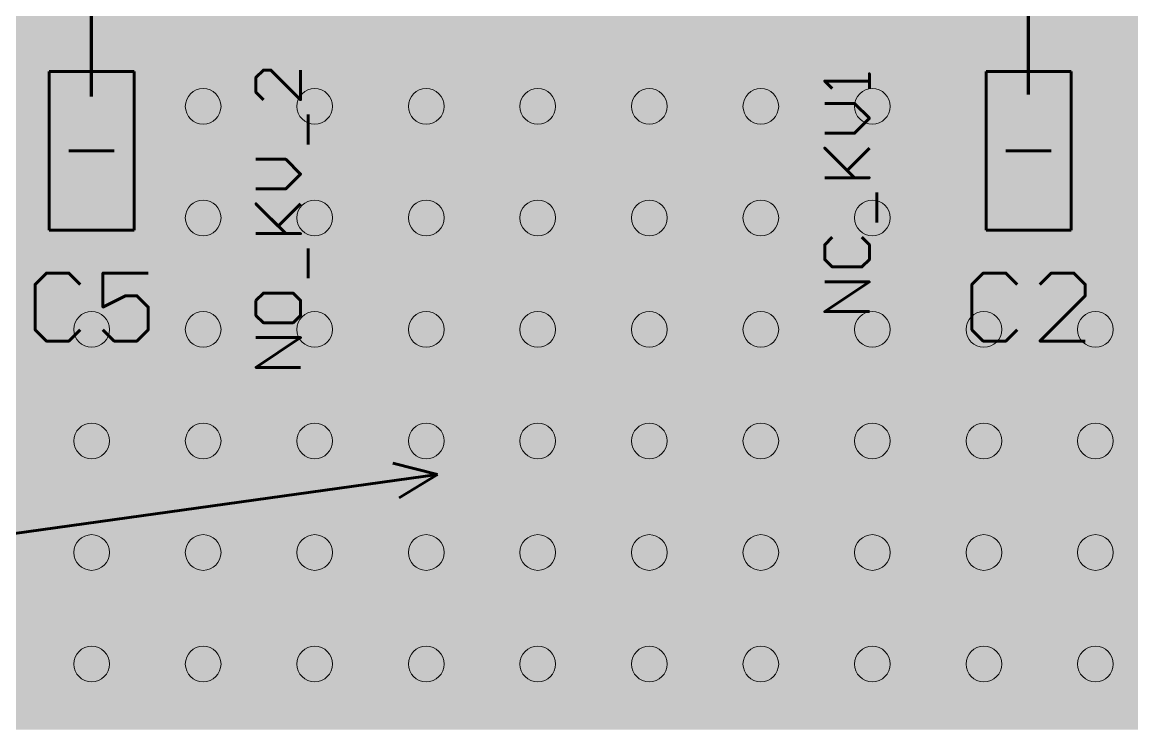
# Model space of a CAD drawing. Header units: millimetres. Extents: x 0 to 210, y 0 to 297.
# Drawn here: x 105.03 to 129.91, y 209.25 to 225.11 of the extents above; entities that cross this region are included whole.
import ezdxf

# ---------------------------------------------------------------- set-up
doc = ezdxf.new("R2010")
doc.units = ezdxf.units.MM
for name, pattern in [('K5LT32768', [0]), ('K5LT32804', [0]), ('K5LT32806', [0]), ('K5LT32807', [0])]:
    doc.linetypes.add(name, pattern=pattern)

# ---------------------------------------------------------------- blocks, each defined once
blk = doc.blocks.new('U45')
at = {"color": 7, "linetype": 'K5LT32768', "lineweight": 18}
blk.add_circle((109.09, 223.223), 0.4, dxfattribs=at)
blk = doc.blocks.new('U46')
at = {"color": 7, "linetype": 'K5LT32768', "lineweight": 18}
blk.add_circle((124.09, 223.223), 0.4, dxfattribs=at)
blk = doc.blocks.new('U47')
at = {"color": 7, "linetype": 'K5LT32768', "lineweight": 18}
blk.add_circle((114.09, 223.223), 0.4, dxfattribs=at)
blk = doc.blocks.new('U48')
at = {"color": 7, "linetype": 'K5LT32768', "lineweight": 18}
blk.add_circle((111.59, 223.223), 0.4, dxfattribs=at)
blk = doc.blocks.new('U49')
at = {"color": 7, "linetype": 'K5LT32768', "lineweight": 18}
blk.add_circle((121.59, 223.223), 0.4, dxfattribs=at)
blk = doc.blocks.new('U50')
at = {"color": 7, "linetype": 'K5LT32768', "lineweight": 18}
blk.add_circle((119.09, 223.223), 0.4, dxfattribs=at)
blk = doc.blocks.new('U51')
at = {"color": 7, "linetype": 'K5LT32768', "lineweight": 18}
blk.add_circle((116.59, 223.223), 0.4, dxfattribs=at)
blk = doc.blocks.new('U201')
at = {"color": 7, "linetype": 'K5LT32768', "lineweight": 18}
blk.add_circle((119.09, 220.723), 0.4, dxfattribs=at)
blk = doc.blocks.new('U202')
at = {"color": 7, "linetype": 'K5LT32768', "lineweight": 18}
blk.add_circle((121.59, 220.723), 0.4, dxfattribs=at)
blk = doc.blocks.new('U203')
at = {"color": 7, "linetype": 'K5LT32768', "lineweight": 18}
blk.add_circle((124.09, 220.723), 0.4, dxfattribs=at)
blk = doc.blocks.new('U204')
at = {"color": 7, "linetype": 'K5LT32768', "lineweight": 18}
blk.add_circle((109.09, 220.723), 0.4, dxfattribs=at)
blk = doc.blocks.new('U205')
at = {"color": 7, "linetype": 'K5LT32768', "lineweight": 18}
blk.add_circle((111.59, 220.723), 0.4, dxfattribs=at)
blk = doc.blocks.new('U206')
at = {"color": 7, "linetype": 'K5LT32768', "lineweight": 18}
blk.add_circle((114.09, 220.723), 0.4, dxfattribs=at)
blk = doc.blocks.new('U207')
at = {"color": 7, "linetype": 'K5LT32768', "lineweight": 18}
blk.add_circle((116.59, 220.723), 0.4, dxfattribs=at)
blk = doc.blocks.new('U225')
at = {"color": 7, "linetype": 'K5LT32768', "lineweight": 18}
blk.add_circle((129.09, 218.223), 0.4, dxfattribs=at)
blk = doc.blocks.new('U229')
at = {"color": 7, "linetype": 'K5LT32768', "lineweight": 18}
blk.add_circle((119.09, 218.223), 0.4, dxfattribs=at)
blk = doc.blocks.new('U230')
at = {"color": 7, "linetype": 'K5LT32768', "lineweight": 18}
blk.add_circle((121.59, 218.223), 0.4, dxfattribs=at)
blk = doc.blocks.new('U231')
at = {"color": 7, "linetype": 'K5LT32768', "lineweight": 18}
blk.add_circle((124.09, 218.223), 0.4, dxfattribs=at)
blk = doc.blocks.new('U232')
at = {"color": 7, "linetype": 'K5LT32768', "lineweight": 18}
blk.add_circle((126.59, 218.223), 0.4, dxfattribs=at)
blk = doc.blocks.new('U233')
at = {"color": 7, "linetype": 'K5LT32768', "lineweight": 18}
blk.add_circle((109.09, 218.223), 0.4, dxfattribs=at)
blk = doc.blocks.new('U234')
at = {"color": 7, "linetype": 'K5LT32768', "lineweight": 18}
blk.add_circle((111.59, 218.223), 0.4, dxfattribs=at)
blk = doc.blocks.new('U235')
at = {"color": 7, "linetype": 'K5LT32768', "lineweight": 18}
blk.add_circle((114.09, 218.223), 0.4, dxfattribs=at)
blk = doc.blocks.new('U236')
at = {"color": 7, "linetype": 'K5LT32768', "lineweight": 18}
blk.add_circle((116.59, 218.223), 0.4, dxfattribs=at)
blk = doc.blocks.new('U240')
at = {"color": 7, "linetype": 'K5LT32768', "lineweight": 18}
blk.add_circle((106.59, 218.223), 0.4, dxfattribs=at)
blk = doc.blocks.new('U256')
at = {"color": 7, "linetype": 'K5LT32768', "lineweight": 18}
blk.add_circle((129.09, 215.723), 0.4, dxfattribs=at)
blk = doc.blocks.new('U260')
at = {"color": 7, "linetype": 'K5LT32768', "lineweight": 18}
blk.add_circle((119.09, 215.723), 0.4, dxfattribs=at)
blk = doc.blocks.new('U261')
at = {"color": 7, "linetype": 'K5LT32768', "lineweight": 18}
blk.add_circle((121.59, 215.723), 0.4, dxfattribs=at)
blk = doc.blocks.new('U262')
at = {"color": 7, "linetype": 'K5LT32768', "lineweight": 18}
blk.add_circle((124.09, 215.723), 0.4, dxfattribs=at)
blk = doc.blocks.new('U263')
at = {"color": 7, "linetype": 'K5LT32768', "lineweight": 18}
blk.add_circle((126.59, 215.723), 0.4, dxfattribs=at)
blk = doc.blocks.new('U264')
at = {"color": 7, "linetype": 'K5LT32768', "lineweight": 18}
blk.add_circle((109.09, 215.723), 0.4, dxfattribs=at)
blk = doc.blocks.new('U265')
at = {"color": 7, "linetype": 'K5LT32768', "lineweight": 18}
blk.add_circle((111.59, 215.723), 0.4, dxfattribs=at)
blk = doc.blocks.new('U266')
at = {"color": 7, "linetype": 'K5LT32768', "lineweight": 18}
blk.add_circle((114.09, 215.723), 0.4, dxfattribs=at)
blk = doc.blocks.new('U267')
at = {"color": 7, "linetype": 'K5LT32768', "lineweight": 18}
blk.add_circle((116.59, 215.723), 0.4, dxfattribs=at)
blk = doc.blocks.new('U271')
at = {"color": 7, "linetype": 'K5LT32768', "lineweight": 18}
blk.add_circle((106.59, 215.723), 0.4, dxfattribs=at)
blk = doc.blocks.new('U287')
at = {"color": 7, "linetype": 'K5LT32768', "lineweight": 18}
blk.add_circle((129.09, 213.223), 0.4, dxfattribs=at)
blk = doc.blocks.new('U291')
at = {"color": 7, "linetype": 'K5LT32768', "lineweight": 18}
blk.add_circle((119.09, 213.223), 0.4, dxfattribs=at)
blk = doc.blocks.new('U292')
at = {"color": 7, "linetype": 'K5LT32768', "lineweight": 18}
blk.add_circle((121.59, 213.223), 0.4, dxfattribs=at)
blk = doc.blocks.new('U293')
at = {"color": 7, "linetype": 'K5LT32768', "lineweight": 18}
blk.add_circle((124.09, 213.223), 0.4, dxfattribs=at)
blk = doc.blocks.new('U294')
at = {"color": 7, "linetype": 'K5LT32768', "lineweight": 18}
blk.add_circle((126.59, 213.223), 0.4, dxfattribs=at)
blk = doc.blocks.new('U295')
at = {"color": 7, "linetype": 'K5LT32768', "lineweight": 18}
blk.add_circle((109.09, 213.223), 0.4, dxfattribs=at)
blk = doc.blocks.new('U296')
at = {"color": 7, "linetype": 'K5LT32768', "lineweight": 18}
blk.add_circle((111.59, 213.223), 0.4, dxfattribs=at)
blk = doc.blocks.new('U297')
at = {"color": 7, "linetype": 'K5LT32768', "lineweight": 18}
blk.add_circle((114.09, 213.223), 0.4, dxfattribs=at)
blk = doc.blocks.new('U298')
at = {"color": 7, "linetype": 'K5LT32768', "lineweight": 18}
blk.add_circle((116.59, 213.223), 0.4, dxfattribs=at)
blk = doc.blocks.new('U302')
at = {"color": 7, "linetype": 'K5LT32768', "lineweight": 18}
blk.add_circle((106.59, 213.223), 0.4, dxfattribs=at)
blk = doc.blocks.new('U457')
at = {"color": 7, "linetype": 'K5LT32768', "lineweight": 18}
blk.add_circle((106.59, 210.723), 0.4, dxfattribs=at)
blk = doc.blocks.new('U461')
at = {"color": 7, "linetype": 'K5LT32768', "lineweight": 18}
blk.add_circle((116.59, 210.723), 0.4, dxfattribs=at)
blk = doc.blocks.new('U462')
at = {"color": 7, "linetype": 'K5LT32768', "lineweight": 18}
blk.add_circle((114.09, 210.723), 0.4, dxfattribs=at)
blk = doc.blocks.new('U463')
at = {"color": 7, "linetype": 'K5LT32768', "lineweight": 18}
blk.add_circle((111.59, 210.723), 0.4, dxfattribs=at)
blk = doc.blocks.new('U464')
at = {"color": 7, "linetype": 'K5LT32768', "lineweight": 18}
blk.add_circle((109.09, 210.723), 0.4, dxfattribs=at)
blk = doc.blocks.new('U465')
at = {"color": 7, "linetype": 'K5LT32768', "lineweight": 18}
blk.add_circle((126.59, 210.723), 0.4, dxfattribs=at)
blk = doc.blocks.new('U466')
at = {"color": 7, "linetype": 'K5LT32768', "lineweight": 18}
blk.add_circle((124.09, 210.723), 0.4, dxfattribs=at)
blk = doc.blocks.new('U467')
at = {"color": 7, "linetype": 'K5LT32768', "lineweight": 18}
blk.add_circle((121.59, 210.723), 0.4, dxfattribs=at)
blk = doc.blocks.new('U468')
at = {"color": 7, "linetype": 'K5LT32768', "lineweight": 18}
blk.add_circle((119.09, 210.723), 0.4, dxfattribs=at)
blk = doc.blocks.new('U472')
at = {"color": 7, "linetype": 'K5LT32768', "lineweight": 18}
blk.add_circle((129.09, 210.723), 0.4, dxfattribs=at)
blk = doc.blocks.new('U595')
at = {"true_color": 0x00ffff}
blk.add_hatch(color=4, dxfattribs=at).paths.add_polyline_path([(107.352, 223.811), (107.352, 222.668), (105.828, 222.668), (105.828, 223.811)])
blk = doc.blocks.new('U596')
at = {"true_color": 0x00ffff}
blk.add_hatch(color=4, dxfattribs=at).paths.add_polyline_path([(107.352, 221.779), (107.352, 220.636), (105.828, 220.636), (105.828, 221.779)])
blk = doc.blocks.new('U597')
at = {"true_color": 0x00ffff}
blk.add_hatch(color=4, dxfattribs=at).paths.add_polyline_path([(128.352, 223.811), (128.352, 222.668), (126.828, 222.668), (126.828, 223.811)])
blk = doc.blocks.new('U598')
at = {"true_color": 0x00ffff}
blk.add_hatch(color=4, dxfattribs=at).paths.add_polyline_path([(128.352, 221.779), (128.352, 220.636), (126.828, 220.636), (126.828, 221.779)])
blk = doc.blocks.new('U644')
at = {"color": 4, "linetype": 'K5LT32804', "lineweight": 18, "true_color": 0x00ffff}
blk.add_circle((109.09, 223.223), 0.4, dxfattribs=at)
blk = doc.blocks.new('U645')
at = {"color": 4, "linetype": 'K5LT32804', "lineweight": 18, "true_color": 0x00ffff}
blk.add_circle((124.09, 223.223), 0.4, dxfattribs=at)
blk = doc.blocks.new('U646')
at = {"color": 4, "linetype": 'K5LT32804', "lineweight": 18, "true_color": 0x00ffff}
blk.add_circle((114.09, 223.223), 0.4, dxfattribs=at)
blk = doc.blocks.new('U647')
at = {"color": 4, "linetype": 'K5LT32804', "lineweight": 18, "true_color": 0x00ffff}
blk.add_circle((111.59, 223.223), 0.4, dxfattribs=at)
blk = doc.blocks.new('U648')
at = {"color": 4, "linetype": 'K5LT32804', "lineweight": 18, "true_color": 0x00ffff}
blk.add_circle((121.59, 223.223), 0.4, dxfattribs=at)
blk = doc.blocks.new('U649')
at = {"color": 4, "linetype": 'K5LT32804', "lineweight": 18, "true_color": 0x00ffff}
blk.add_circle((119.09, 223.223), 0.4, dxfattribs=at)
blk = doc.blocks.new('U650')
at = {"color": 4, "linetype": 'K5LT32804', "lineweight": 18, "true_color": 0x00ffff}
blk.add_circle((116.59, 223.223), 0.4, dxfattribs=at)
blk = doc.blocks.new('U800')
at = {"color": 4, "linetype": 'K5LT32804', "lineweight": 18, "true_color": 0x00ffff}
blk.add_circle((119.09, 220.723), 0.4, dxfattribs=at)
blk = doc.blocks.new('U801')
at = {"color": 4, "linetype": 'K5LT32804', "lineweight": 18, "true_color": 0x00ffff}
blk.add_circle((121.59, 220.723), 0.4, dxfattribs=at)
blk = doc.blocks.new('U802')
at = {"color": 4, "linetype": 'K5LT32804', "lineweight": 18, "true_color": 0x00ffff}
blk.add_circle((124.09, 220.723), 0.4, dxfattribs=at)
blk = doc.blocks.new('U803')
at = {"color": 4, "linetype": 'K5LT32804', "lineweight": 18, "true_color": 0x00ffff}
blk.add_circle((109.09, 220.723), 0.4, dxfattribs=at)
blk = doc.blocks.new('U804')
at = {"color": 4, "linetype": 'K5LT32804', "lineweight": 18, "true_color": 0x00ffff}
blk.add_circle((111.59, 220.723), 0.4, dxfattribs=at)
blk = doc.blocks.new('U805')
at = {"color": 4, "linetype": 'K5LT32804', "lineweight": 18, "true_color": 0x00ffff}
blk.add_circle((114.09, 220.723), 0.4, dxfattribs=at)
blk = doc.blocks.new('U806')
at = {"color": 4, "linetype": 'K5LT32804', "lineweight": 18, "true_color": 0x00ffff}
blk.add_circle((116.59, 220.723), 0.4, dxfattribs=at)
blk = doc.blocks.new('U824')
at = {"color": 4, "linetype": 'K5LT32804', "lineweight": 18, "true_color": 0x00ffff}
blk.add_circle((129.09, 218.223), 0.4, dxfattribs=at)
blk = doc.blocks.new('U828')
at = {"color": 4, "linetype": 'K5LT32804', "lineweight": 18, "true_color": 0x00ffff}
blk.add_circle((119.09, 218.223), 0.4, dxfattribs=at)
blk = doc.blocks.new('U829')
at = {"color": 4, "linetype": 'K5LT32804', "lineweight": 18, "true_color": 0x00ffff}
blk.add_circle((121.59, 218.223), 0.4, dxfattribs=at)
blk = doc.blocks.new('U830')
at = {"color": 4, "linetype": 'K5LT32804', "lineweight": 18, "true_color": 0x00ffff}
blk.add_circle((124.09, 218.223), 0.4, dxfattribs=at)
blk = doc.blocks.new('U831')
at = {"color": 4, "linetype": 'K5LT32804', "lineweight": 18, "true_color": 0x00ffff}
blk.add_circle((126.59, 218.223), 0.4, dxfattribs=at)
blk = doc.blocks.new('U832')
at = {"color": 4, "linetype": 'K5LT32804', "lineweight": 18, "true_color": 0x00ffff}
blk.add_circle((109.09, 218.223), 0.4, dxfattribs=at)
blk = doc.blocks.new('U833')
at = {"color": 4, "linetype": 'K5LT32804', "lineweight": 18, "true_color": 0x00ffff}
blk.add_circle((111.59, 218.223), 0.4, dxfattribs=at)
blk = doc.blocks.new('U834')
at = {"color": 4, "linetype": 'K5LT32804', "lineweight": 18, "true_color": 0x00ffff}
blk.add_circle((114.09, 218.223), 0.4, dxfattribs=at)
blk = doc.blocks.new('U835')
at = {"color": 4, "linetype": 'K5LT32804', "lineweight": 18, "true_color": 0x00ffff}
blk.add_circle((116.59, 218.223), 0.4, dxfattribs=at)
blk = doc.blocks.new('U839')
at = {"color": 4, "linetype": 'K5LT32804', "lineweight": 18, "true_color": 0x00ffff}
blk.add_circle((106.59, 218.223), 0.4, dxfattribs=at)
blk = doc.blocks.new('U855')
at = {"color": 4, "linetype": 'K5LT32804', "lineweight": 18, "true_color": 0x00ffff}
blk.add_circle((129.09, 215.723), 0.4, dxfattribs=at)
blk = doc.blocks.new('U859')
at = {"color": 4, "linetype": 'K5LT32804', "lineweight": 18, "true_color": 0x00ffff}
blk.add_circle((119.09, 215.723), 0.4, dxfattribs=at)
blk = doc.blocks.new('U860')
at = {"color": 4, "linetype": 'K5LT32804', "lineweight": 18, "true_color": 0x00ffff}
blk.add_circle((121.59, 215.723), 0.4, dxfattribs=at)
blk = doc.blocks.new('U861')
at = {"color": 4, "linetype": 'K5LT32804', "lineweight": 18, "true_color": 0x00ffff}
blk.add_circle((124.09, 215.723), 0.4, dxfattribs=at)
blk = doc.blocks.new('U862')
at = {"color": 4, "linetype": 'K5LT32804', "lineweight": 18, "true_color": 0x00ffff}
blk.add_circle((126.59, 215.723), 0.4, dxfattribs=at)
blk = doc.blocks.new('U863')
at = {"color": 4, "linetype": 'K5LT32804', "lineweight": 18, "true_color": 0x00ffff}
blk.add_circle((109.09, 215.723), 0.4, dxfattribs=at)
blk = doc.blocks.new('U864')
at = {"color": 4, "linetype": 'K5LT32804', "lineweight": 18, "true_color": 0x00ffff}
blk.add_circle((111.59, 215.723), 0.4, dxfattribs=at)
blk = doc.blocks.new('U865')
at = {"color": 4, "linetype": 'K5LT32804', "lineweight": 18, "true_color": 0x00ffff}
blk.add_circle((114.09, 215.723), 0.4, dxfattribs=at)
blk = doc.blocks.new('U866')
at = {"color": 4, "linetype": 'K5LT32804', "lineweight": 18, "true_color": 0x00ffff}
blk.add_circle((116.59, 215.723), 0.4, dxfattribs=at)
blk = doc.blocks.new('U870')
at = {"color": 4, "linetype": 'K5LT32804', "lineweight": 18, "true_color": 0x00ffff}
blk.add_circle((106.59, 215.723), 0.4, dxfattribs=at)
blk = doc.blocks.new('U886')
at = {"color": 4, "linetype": 'K5LT32804', "lineweight": 18, "true_color": 0x00ffff}
blk.add_circle((129.09, 213.223), 0.4, dxfattribs=at)
blk = doc.blocks.new('U890')
at = {"color": 4, "linetype": 'K5LT32804', "lineweight": 18, "true_color": 0x00ffff}
blk.add_circle((119.09, 213.223), 0.4, dxfattribs=at)
blk = doc.blocks.new('U891')
at = {"color": 4, "linetype": 'K5LT32804', "lineweight": 18, "true_color": 0x00ffff}
blk.add_circle((121.59, 213.223), 0.4, dxfattribs=at)
blk = doc.blocks.new('U892')
at = {"color": 4, "linetype": 'K5LT32804', "lineweight": 18, "true_color": 0x00ffff}
blk.add_circle((124.09, 213.223), 0.4, dxfattribs=at)
blk = doc.blocks.new('U893')
at = {"color": 4, "linetype": 'K5LT32804', "lineweight": 18, "true_color": 0x00ffff}
blk.add_circle((126.59, 213.223), 0.4, dxfattribs=at)
blk = doc.blocks.new('U894')
at = {"color": 4, "linetype": 'K5LT32804', "lineweight": 18, "true_color": 0x00ffff}
blk.add_circle((109.09, 213.223), 0.4, dxfattribs=at)
blk = doc.blocks.new('U895')
at = {"color": 4, "linetype": 'K5LT32804', "lineweight": 18, "true_color": 0x00ffff}
blk.add_circle((111.59, 213.223), 0.4, dxfattribs=at)
blk = doc.blocks.new('U896')
at = {"color": 4, "linetype": 'K5LT32804', "lineweight": 18, "true_color": 0x00ffff}
blk.add_circle((114.09, 213.223), 0.4, dxfattribs=at)
blk = doc.blocks.new('U897')
at = {"color": 4, "linetype": 'K5LT32804', "lineweight": 18, "true_color": 0x00ffff}
blk.add_circle((116.59, 213.223), 0.4, dxfattribs=at)
blk = doc.blocks.new('U901')
at = {"color": 4, "linetype": 'K5LT32804', "lineweight": 18, "true_color": 0x00ffff}
blk.add_circle((106.59, 213.223), 0.4, dxfattribs=at)
blk = doc.blocks.new('U1056')
at = {"color": 4, "linetype": 'K5LT32804', "lineweight": 18, "true_color": 0x00ffff}
blk.add_circle((106.59, 210.723), 0.4, dxfattribs=at)
blk = doc.blocks.new('U1060')
at = {"color": 4, "linetype": 'K5LT32804', "lineweight": 18, "true_color": 0x00ffff}
blk.add_circle((116.59, 210.723), 0.4, dxfattribs=at)
blk = doc.blocks.new('U1061')
at = {"color": 4, "linetype": 'K5LT32804', "lineweight": 18, "true_color": 0x00ffff}
blk.add_circle((114.09, 210.723), 0.4, dxfattribs=at)
blk = doc.blocks.new('U1062')
at = {"color": 4, "linetype": 'K5LT32804', "lineweight": 18, "true_color": 0x00ffff}
blk.add_circle((111.59, 210.723), 0.4, dxfattribs=at)
blk = doc.blocks.new('U1063')
at = {"color": 4, "linetype": 'K5LT32804', "lineweight": 18, "true_color": 0x00ffff}
blk.add_circle((109.09, 210.723), 0.4, dxfattribs=at)
blk = doc.blocks.new('U1064')
at = {"color": 4, "linetype": 'K5LT32804', "lineweight": 18, "true_color": 0x00ffff}
blk.add_circle((126.59, 210.723), 0.4, dxfattribs=at)
blk = doc.blocks.new('U1065')
at = {"color": 4, "linetype": 'K5LT32804', "lineweight": 18, "true_color": 0x00ffff}
blk.add_circle((124.09, 210.723), 0.4, dxfattribs=at)
blk = doc.blocks.new('U1066')
at = {"color": 4, "linetype": 'K5LT32804', "lineweight": 18, "true_color": 0x00ffff}
blk.add_circle((121.59, 210.723), 0.4, dxfattribs=at)
blk = doc.blocks.new('U1067')
at = {"color": 4, "linetype": 'K5LT32804', "lineweight": 18, "true_color": 0x00ffff}
blk.add_circle((119.09, 210.723), 0.4, dxfattribs=at)
blk = doc.blocks.new('U1071')
at = {"color": 4, "linetype": 'K5LT32804', "lineweight": 18, "true_color": 0x00ffff}
blk.add_circle((129.09, 210.723), 0.4, dxfattribs=at)
blk = doc.blocks.new('U1156')
at = {"true_color": 0x0000ff}
blk.add_hatch(color=5, dxfattribs=at).paths.add_polyline_path([(119.59, 222.223), (119.59, 215.223), (115.59, 215.223), (115.59, 222.223)])
blk = doc.blocks.new('U1193')
at = {"true_color": 0x0000ff}
blk.add_hatch(color=5, dxfattribs=at).paths.add_polyline_path([(107.387, 223.846), (107.387, 222.633), (105.793, 222.633), (105.793, 223.846)])
blk = doc.blocks.new('U1194')
at = {"true_color": 0x0000ff}
blk.add_hatch(color=5, dxfattribs=at).paths.add_polyline_path([(107.387, 221.814), (107.387, 220.601), (105.793, 220.601), (105.793, 221.814)])
blk = doc.blocks.new('U1195')
at = {"true_color": 0x0000ff}
blk.add_hatch(color=5, dxfattribs=at).paths.add_polyline_path([(128.387, 223.846), (128.387, 222.633), (126.793, 222.633), (126.793, 223.846)])
blk = doc.blocks.new('U1196')
at = {"true_color": 0x0000ff}
blk.add_hatch(color=5, dxfattribs=at).paths.add_polyline_path([(128.387, 221.814), (128.387, 220.601), (126.793, 220.601), (126.793, 221.814)])

msp = doc.modelspace()

# ---------------------------------------------------------------- hatches: boundary and pattern name
msp.add_hatch(color=7).paths.add_polyline_path([(57.616, 209.249), (57.616, 249.199), (170.565, 249.199), (170.565, 209.249)])
at = {"true_color": 0x00ffff}
for points in [[(112.64, 225.067), (112.657, 225.098), (121.524, 225.098), (121.541, 225.067)], [(112.657, 225.098), (112.673, 225.129), (121.508, 225.129), (121.524, 225.098)], [(112.483, 224.831), (112.505, 224.859), (121.676, 224.859), (121.698, 224.831)], [(112.505, 224.859), (112.526, 224.887), (121.655, 224.887), (121.676, 224.859)], [(112.526, 224.887), (112.547, 224.916), (121.634, 224.916), (121.655, 224.887)], [(112.547, 224.916), (112.567, 224.945), (121.614, 224.945), (121.634, 224.916)], [(112.567, 224.945), (112.586, 224.975), (121.595, 224.975), (121.614, 224.945)], [(112.586, 224.975), (112.605, 225.005), (121.576, 225.005), (121.595, 224.975)], [(112.605, 225.005), (112.623, 225.036), (121.558, 225.036), (121.576, 225.005)], [(112.623, 225.036), (112.64, 225.067), (121.541, 225.067), (121.558, 225.036)], [(112.233, 224.581), (112.26, 224.603), (121.921, 224.603), (121.948, 224.581)], [(112.26, 224.603), (112.287, 224.626), (121.894, 224.626), (121.921, 224.603)], [(112.287, 224.626), (112.313, 224.65), (121.867, 224.65), (121.894, 224.626)], [(112.313, 224.65), (112.339, 224.674), (121.842, 224.674), (121.867, 224.65)], [(112.339, 224.674), (112.364, 224.699), (121.816, 224.699), (121.842, 224.674)], [(112.364, 224.699), (112.389, 224.724), (121.791, 224.724), (121.816, 224.699)], [(112.389, 224.724), (112.413, 224.75), (121.767, 224.75), (121.791, 224.724)], [(112.413, 224.75), (112.437, 224.777), (121.744, 224.777), (121.767, 224.75)], [(112.437, 224.777), (112.46, 224.804), (121.72, 224.804), (121.744, 224.777)], [(112.46, 224.804), (112.483, 224.831), (121.698, 224.831), (121.72, 224.804)], [(111.804, 224.334), (111.837, 224.347), (122.343, 224.347), (122.376, 224.334)], [(111.837, 224.347), (111.87, 224.361), (122.311, 224.361), (122.343, 224.347)], [(111.87, 224.361), (111.902, 224.375), (122.279, 224.375), (122.311, 224.361)], [(111.902, 224.375), (111.934, 224.391), (122.247, 224.391), (122.279, 224.375)], [(111.934, 224.391), (111.966, 224.407), (122.215, 224.407), (122.247, 224.391)], [(111.966, 224.407), (111.997, 224.423), (122.184, 224.423), (122.215, 224.407)], [(111.997, 224.423), (112.028, 224.441), (122.153, 224.441), (122.184, 224.423)], [(112.028, 224.441), (112.058, 224.459), (122.122, 224.459), (122.153, 224.441)], [(112.058, 224.459), (112.088, 224.478), (122.092, 224.478), (122.122, 224.459)], [(112.088, 224.478), (112.118, 224.497), (122.062, 224.497), (122.092, 224.478)], [(112.118, 224.497), (112.147, 224.517), (122.033, 224.517), (122.062, 224.497)], [(112.147, 224.517), (112.176, 224.538), (122.004, 224.538), (122.033, 224.517)], [(112.176, 224.538), (112.205, 224.559), (121.976, 224.559), (122.004, 224.538)], [(112.205, 224.559), (112.233, 224.581), (121.948, 224.581), (121.976, 224.559)], [(108.352, 221.668), (108.352, 224.223), (125.828, 224.223), (125.828, 221.668)], [(108.352, 224.223), (108.352, 224.223), (109.958, 224.223), (109.965, 224.223)], [(111.215, 224.223), (111.251, 224.223), (122.93, 224.223), (122.965, 224.223)], [(111.251, 224.223), (111.286, 224.225), (122.894, 224.225), (122.93, 224.223)], [(111.286, 224.225), (111.322, 224.227), (122.859, 224.227), (122.894, 224.225)], [(111.322, 224.227), (111.357, 224.229), (122.824, 224.229), (122.859, 224.227)], [(111.357, 224.229), (111.392, 224.233), (122.788, 224.233), (122.824, 224.229)], [(111.392, 224.233), (111.427, 224.237), (122.753, 224.237), (122.788, 224.233)], [(111.427, 224.237), (111.463, 224.242), (122.718, 224.242), (122.753, 224.237)], [(111.463, 224.242), (111.498, 224.248), (122.683, 224.248), (122.718, 224.242)], [(111.498, 224.248), (111.532, 224.254), (122.648, 224.254), (122.683, 224.248)], [(111.532, 224.254), (111.567, 224.262), (122.614, 224.262), (122.648, 224.254)], [(111.567, 224.262), (111.602, 224.27), (122.579, 224.27), (122.614, 224.262)], [(111.602, 224.27), (111.636, 224.278), (122.545, 224.278), (122.579, 224.27)], [(111.636, 224.278), (111.67, 224.288), (122.511, 224.288), (122.545, 224.278)], [(111.67, 224.288), (111.704, 224.298), (122.477, 224.298), (122.511, 224.288)], [(111.704, 224.298), (111.738, 224.309), (122.443, 224.309), (122.477, 224.298)], [(111.738, 224.309), (111.771, 224.321), (122.41, 224.321), (122.443, 224.309)], [(111.771, 224.321), (111.804, 224.334), (122.376, 224.334), (122.41, 224.321)], [(124.215, 224.223), (124.224, 224.223), (125.828, 224.223), (125.828, 224.223)], [(129.352, 221.668), (129.352, 224.223), (170.565, 224.223), (170.565, 221.668)], [(129.352, 224.223), (129.352, 224.223), (130.958, 224.223), (130.965, 224.223)], [(57.616, 221.334), (57.616, 221.668), (105.574, 221.668), (105.574, 221.334)], [(57.616, 221.668), (57.616, 221.668), (104.828, 221.668), (105.574, 221.668)], [(107.606, 221.334), (107.606, 221.668), (126.574, 221.668), (126.574, 221.334)], [(107.606, 221.668), (108.352, 221.668), (126.574, 221.668), (126.574, 221.668)], [(108.352, 221.668), (108.352, 221.668), (125.828, 221.668), (126.574, 221.668)], [(128.606, 221.334), (128.606, 221.668), (170.565, 221.668), (170.565, 221.334)], [(128.606, 221.668), (129.352, 221.668), (170.565, 221.668), (170.565, 221.668)], [(57.616, 221.08), (57.616, 221.334), (170.565, 221.334), (170.565, 221.08)], [(57.616, 221.334), (57.616, 221.334), (105.574, 221.334), (107.606, 221.334)], [(107.606, 221.334), (107.606, 221.334), (170.565, 221.334), (170.565, 221.334)], [(107.606, 221.334), (107.606, 221.334), (126.574, 221.334), (128.606, 221.334)], [(57.616, 220.382), (57.616, 221.08), (105.574, 221.08), (105.574, 220.382)], [(57.616, 221.08), (57.616, 221.08), (126.574, 221.08), (126.574, 221.08)], [(106.463, 220.382), (106.463, 221.08), (106.717, 221.08), (106.717, 220.382)], [(107.606, 221.08), (106.717, 221.08), (126.574, 221.08), (126.574, 221.08)], [(107.606, 220.382), (107.606, 221.08), (126.574, 221.08), (126.574, 220.382)], [(127.463, 220.382), (127.463, 221.08), (127.717, 221.08), (127.717, 220.382)], [(128.606, 221.08), (127.717, 221.08), (170.565, 221.08), (170.565, 221.08)], [(128.606, 220.382), (128.606, 221.08), (170.565, 221.08), (170.565, 220.382)], [(57.616, 209.249), (57.616, 220.382), (170.565, 220.382), (170.565, 209.249)], [(57.616, 220.382), (57.616, 220.382), (105.574, 220.382), (106.463, 220.382)], [(106.463, 220.382), (106.463, 220.382), (106.717, 220.382), (107.606, 220.382)], [(107.606, 220.382), (107.606, 220.382), (126.574, 220.382), (127.463, 220.382)], [(127.463, 220.382), (127.463, 220.382), (127.717, 220.382), (128.606, 220.382)]]:
    msp.add_hatch(color=4, dxfattribs=at).paths.add_polyline_path(points)

# ---------------------------------------------------------------- linework, layer by layer
at = {"color": 4, "linetype": 'K5LT32806', "lineweight": 140, "true_color": 0x00ffff}
for points in [[(106.59, 223.441), (106.59, 227.223)], [(127.59, 223.49), (127.59, 227.223)]]:
    msp.add_lwpolyline(points, dxfattribs=at)
at = {"color": 70, "linetype": 'K5LT32807', "lineweight": 60, "true_color": 0x80ff00}
for points in [[(105.638, 224.001), (107.543, 224.001)], [(105.638, 224.001), (105.638, 220.445)], [(107.543, 220.445), (107.543, 224.001)], [(111.274, 224.038), (111.274, 223.371), (110.607, 224.038), (110.441, 224.038), (110.274, 223.871), (110.274, 223.538), (110.441, 223.371)], [(124.024, 223.622), (124.024, 223.955), (124.024, 223.788), (123.024, 223.788), (123.191, 223.622)], [(126.638, 224.001), (128.543, 224.001)], [(126.638, 220.445), (126.638, 224.001)], [(128.543, 220.445), (128.543, 224.001)], [(123.024, 222.622), (123.69, 222.622), (124.024, 222.955), (123.69, 223.288), (123.024, 223.288)], [(111.44, 222.372), (111.44, 223.038)], [(106.082, 222.223), (107.098, 222.223)], [(123.024, 221.622), (124.024, 221.622), (123.69, 221.622), (123.024, 222.289), (123.524, 221.789), (124.024, 222.289)], [(127.082, 222.223), (128.098, 222.223)], [(110.274, 221.372), (110.94, 221.372), (111.274, 221.705), (110.94, 222.038), (110.274, 222.038)], [(124.19, 220.623), (124.19, 221.289)], [(110.274, 220.372), (111.274, 220.372), (110.94, 220.372), (110.274, 221.039), (110.774, 220.539), (111.274, 221.039)], [(105.638, 220.445), (107.543, 220.445)], [(126.638, 220.445), (128.543, 220.445)], [(123.191, 220.289), (123.024, 220.123), (123.024, 219.789), (123.191, 219.623), (123.857, 219.623), (124.024, 219.789), (124.024, 220.123), (123.857, 220.289)], [(111.44, 219.373), (111.44, 220.039)], [(106.336, 219.231), (106.082, 219.485), (105.575, 219.485), (105.321, 219.231), (105.321, 218.215), (105.575, 217.961), (106.082, 217.961), (106.336, 218.215)], [(107.86, 219.485), (106.844, 219.485), (106.844, 218.723), (107.352, 218.977), (107.606, 218.977), (107.86, 218.723), (107.86, 218.215), (107.606, 217.961), (107.098, 217.961), (106.844, 218.215)], [(127.336, 219.231), (127.082, 219.485), (126.575, 219.485), (126.321, 219.231), (126.321, 218.215), (126.575, 217.961), (127.082, 217.961), (127.336, 218.215)], [(128.86, 217.961), (127.844, 217.961), (128.86, 218.977), (128.86, 219.231), (128.606, 219.485), (128.098, 219.485), (127.844, 219.231)], [(124.024, 218.623), (123.024, 218.623), (124.024, 219.29), (123.024, 219.29)], [(111.274, 217.373), (110.274, 217.373), (111.274, 218.04), (110.274, 218.04)], [(113.34, 215.223), (114.34, 214.973)], [(82.09, 210.473), (114.34, 214.973)], [(113.48, 214.45), (114.34, 214.973)]]:
    msp.add_lwpolyline(points, dxfattribs=at)
msp.add_lwpolyline([(110.274, 218.873), (110.274, 218.539), (110.441, 218.373), (111.107, 218.373), (111.274, 218.539), (111.274, 218.873), (111.107, 219.039), (110.441, 219.039)], close=True, dxfattribs=at)

# ---------------------------------------------------------------- block references
for name in ['U1193', 'U595', 'U45', 'U644', 'U48', 'U647', 'U47', 'U646', 'U51', 'U650', 'U50', 'U649', 'U49', 'U648', 'U46', 'U645', 'U1195', 'U597', 'U1156', 'U1194', 'U596', 'U1196', 'U598', 'U204', 'U803', 'U205', 'U804', 'U206', 'U805', 'U207', 'U806', 'U201', 'U800', 'U202', 'U801', 'U203', 'U802', 'U240', 'U839', 'U233', 'U832', 'U234', 'U833', 'U235', 'U834', 'U236', 'U835', 'U229', 'U828', 'U230', 'U829', 'U231', 'U830', 'U232', 'U831', 'U225', 'U824', 'U271', 'U870', 'U264', 'U863', 'U265', 'U864', 'U266', 'U865', 'U267', 'U866', 'U260', 'U859', 'U261', 'U860', 'U262', 'U861', 'U263', 'U862', 'U256', 'U855', 'U302', 'U901', 'U295', 'U894', 'U296', 'U895', 'U297', 'U896', 'U298', 'U897', 'U291', 'U890', 'U292', 'U891', 'U293', 'U892', 'U294', 'U893', 'U287', 'U886', 'U457', 'U1056', 'U464', 'U1063', 'U463', 'U1062', 'U462', 'U1061', 'U461', 'U1060', 'U468', 'U1067', 'U467', 'U1066', 'U466', 'U1065', 'U465', 'U1064', 'U472', 'U1071']:
    msp.add_blockref(name, (0, 0))

doc.saveas('drawing.dxf')
